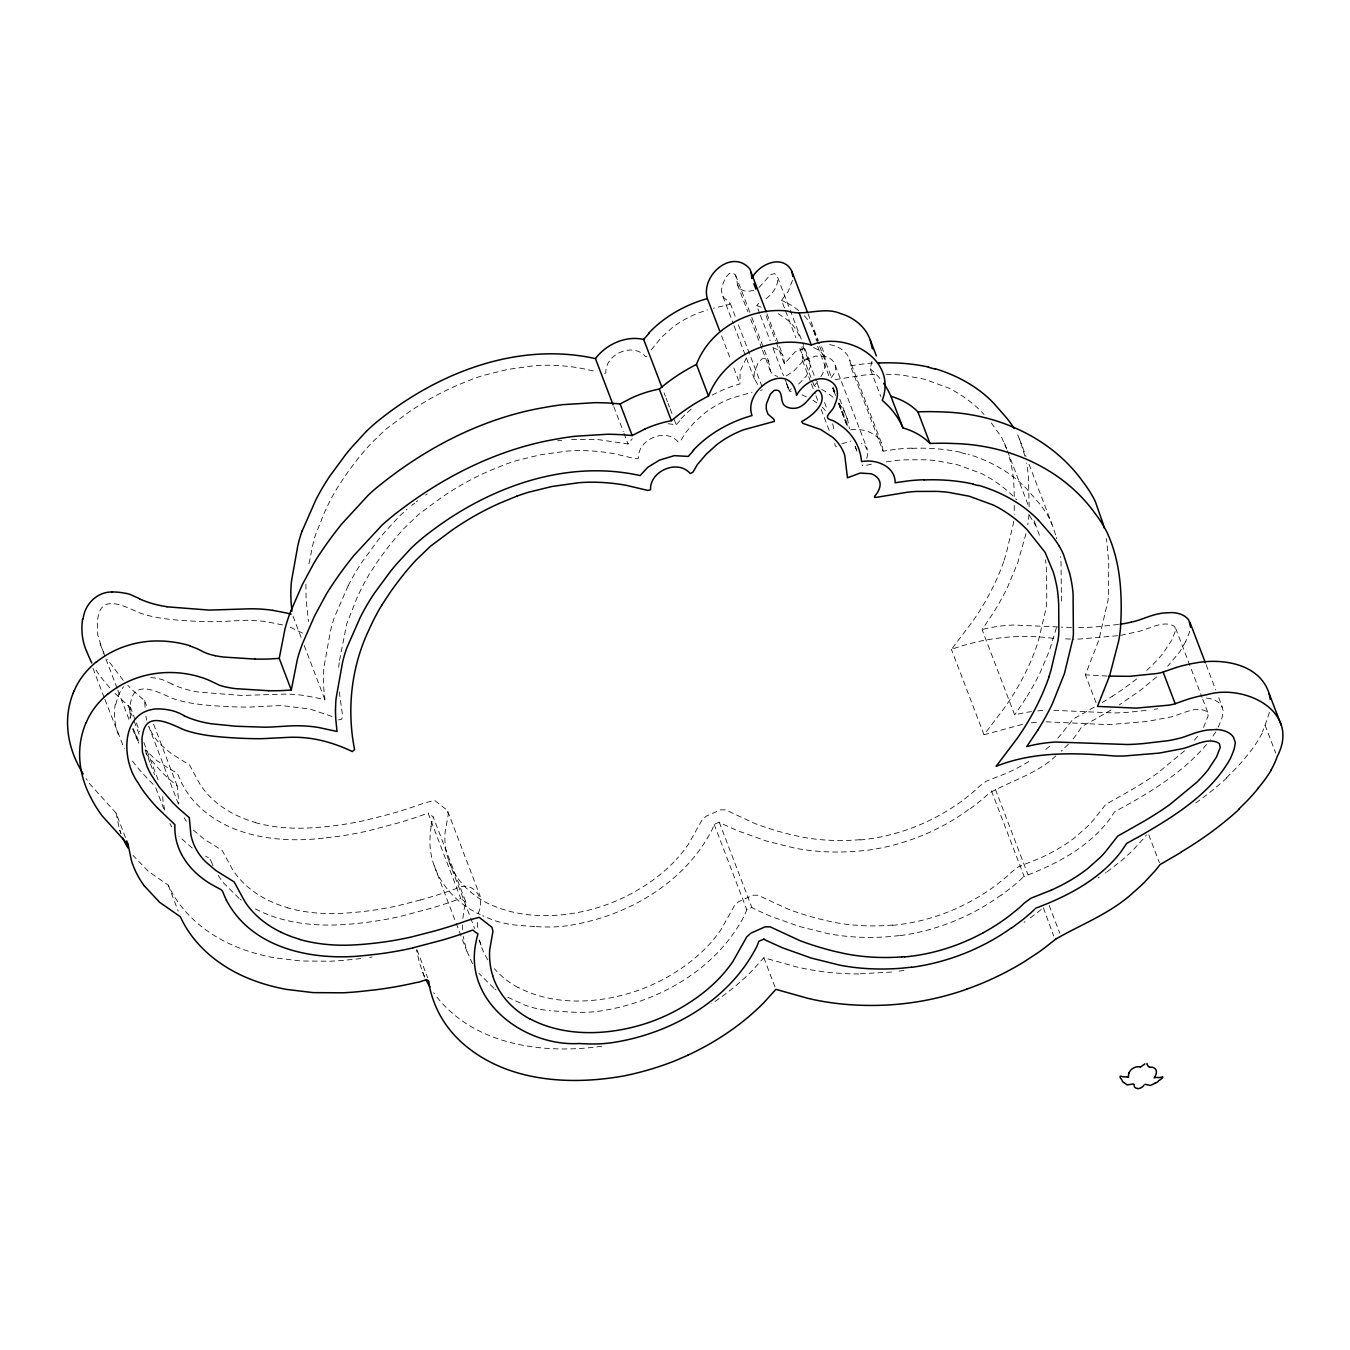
<?xml version="1.0" encoding="UTF-8"?>
<svg xmlns="http://www.w3.org/2000/svg" width="1350" height="1350" viewBox="0 0 1350 1350"><rect width="100%" height="100%" fill="white"/><g stroke="black" fill="none" stroke-linecap="round" stroke-linejoin="round"><path stroke-width="0.75" stroke-dasharray="5 3.75" d="M1014.272 505.44L1014.188 514.401M462.594 924.919L462.679 930.116M1029.172 506.993L1028.413 476.837A244.35 171.568 -20.9 0 0 1026.472 462.915M895.32 449.398L883.069 451.153L850.466 365.782C851.057 354.004 839.548 345.718 828.816 344.554M883.069 451.153L882.022 444.437L849.842 360.366M115.054 693.394L130.241 707.67A113.991 80.038 -20.9 0 0 130.41 715.736L130.764 718.352M1120.601 635.327L1138.438 631.564A67.838 47.638 -20.9 0 0 1147.196 628.661C1155.701 625.759 1166.417 621.017 1174.719 626.602L1175.563 630.467L1171.901 639.866L1163.261 653.062A141.716 99.512 -20.9 0 1 1151.938 665.483L1145.644 671.372M305.91 584.196L306.079 599.822L308.543 621.591M145.057 707.248L144.619 700.667L134.224 691.656A250.493 175.888 -20.9 0 1 127.778 685.294M1028.936 514.35L1028.734 517.303A147.606 103.646 -20.9 0 1 1028.228 521.758L1027.772 524.745M1061.454 601.189L1061.016 562.208A244.35 171.568 -20.9 0 0 1060.425 556.639M462.898 918.338L463.674 911.722A122.799 86.214 -20.9 0 1 465.952 902.256L433.131 816.767A58.286 40.922 -20.9 0 1 428.321 813.173M338.681 667.305L339.188 662.749M478.086 913.41C486.54 897.834 472.129 879.323 455.574 888.789A262.001 183.954 -20.9 0 1 446.968 891.844A330.075 231.761 -20.9 0 1 420.508 899.927M431.072 826.352L430.211 834.3A207.444 145.665 -20.9 0 0 430.026 838.232C428.355 871.206 450.731 901.429 480.178 914.524M339.525 660.471L346.748 623.818L356.721 598.59A307.378 215.831 -20.9 0 1 362.137 587.199L363.302 584.938A252.653 177.407 -20.9 0 1 369.613 573.666L378.354 560.385A400.933 281.509 -20.9 0 1 383.079 553.837L386.336 549.501A302.349 212.287 -20.9 0 1 393.12 540.928L394.875 538.802A246.426 173.036 -20.9 0 1 404.106 528.356L418.551 514.502L439.982 498.538A207.326 145.581 -20.9 0 1 447.441 493.509A212.237 149.023 -20.9 0 1 476.449 476.871L479.216 475.538A224.691 157.764 -20.9 0 1 487.569 471.639L504.647 464.619A159.502 111.999 -20.9 0 1 516.308 460.671L540.017 454.866L566.781 451.102A135.911 95.428 -20.9 0 1 581.394 450.596L584.263 450.647A172.496 121.112 -20.9 0 1 598.438 451.507A188.004 132.013 -20.9 0 1 606.724 452.52A175.146 122.985 -20.9 0 1 614.858 453.87L635.664 458.798L638.499 458.207C637.386 439.543 665.685 427.123 678.122 441.939L680.889 440.539L685.311 432.945L694.17 422.584L704.936 412.931A76.747 53.882 -20.9 0 1 731.413 398.233L752.051 392.209M871.948 361.412L870.176 368.736L880.841 396.63M308.981 563.659L314.162 538.447L324.118 513.236A307.378 215.831 -20.9 0 1 329.535 501.846L330.699 499.568A252.653 177.407 -20.9 0 1 337.027 488.312L345.769 475.031A400.933 281.509 -20.9 0 1 350.494 468.484L353.734 464.147A302.349 212.287 -20.9 0 1 360.517 455.557L362.273 453.448A246.426 173.036 -20.9 0 1 371.503 443.002L385.948 429.131L407.379 413.184A207.326 145.581 -20.9 0 1 414.855 408.139A212.237 149.023 -20.9 0 1 443.846 391.517L446.614 390.167A224.691 157.764 -20.9 0 1 454.967 386.269L472.044 379.249A159.502 111.999 -20.9 0 1 483.705 375.3L507.431 369.495L534.178 365.732A135.911 95.428 -20.9 0 1 548.792 365.226L551.678 365.276A172.496 121.112 -20.9 0 1 565.852 366.154A188.004 132.013 -20.9 0 1 574.138 367.149A175.146 122.985 -20.9 0 1 582.272 368.499L595.384 371.402M115.712 704.413L118.648 694.406L123.525 686.694M792.484 280.327L788.299 291.279L781.549 300.358L784.941 309.251M1269.439 712.327L1265.524 724.106A27.067 19.001 -20.9 0 1 1265.051 725.119A30.341 21.296 -20.9 0 1 1264.478 726.806L1264.393 727.042A100.744 70.74 -20.9 0 1 1262.419 731.7M759.696 313.419L756.726 305.657L758.633 303.379M1025.983 533.604L1017.832 562.477L1007.539 587.216A325.839 228.791 -20.9 0 1 993.246 612.951L982.074 629.572L1014.677 714.943A111.341 78.182 -20.9 0 1 1031.434 711.619M1056.426 627.649L1049.389 650.767L1040.124 672.587A325.839 228.791 -20.9 0 1 1025.848 698.304M1189.738 631.226L1189.485 632.019A132.789 93.234 -20.9 0 1 1185.57 641.773M1022.439 724.342L984.032 734.754L1005.328 706.641A307.479 215.899 -20.9 0 0 1036.834 645.587A265.376 186.334 -20.9 0 0 1038.892 638.685L1045.963 608.833A149.462 104.946 -20.9 0 0 1046.773 599.771L1046.621 572.974A360.315 252.99 -20.9 0 0 1046.199 566.342L1045.778 561.954A208.389 146.323 -20.9 0 0 1045.507 559.778M866.801 458.477L868.067 451.744L865.164 445.956A22.764 15.981 -20.9 0 0 861.418 443.171M1203.508 727.481L1208.166 715.837L1207.322 711.956C1199.019 706.371 1188.304 711.112 1179.799 714.015A67.838 47.638 -20.9 0 1 1171.041 716.917L1147.247 721.474L1111.826 724.41A158.22 111.105 -20.9 0 1 1103.136 724.427L1046.098 721.811M1185.587 641.79L1179.9 651.628L1167.666 666.191M1096.031 702.692L1085.383 674.798L1098.782 640.271L1107.996 600.497A178.824 125.55 -20.9 0 0 1108.468 595.873L1108.755 562.596L1106.494 538.734M968.574 809.612A160.059 112.387 -20.9 0 1 866.734 850.348L857.014 851.226A204.964 143.91 -20.9 0 1 795.099 848.188L766.581 841.084L738.045 830.908A227.256 159.57 -20.9 0 1 733.506 828.9L724.056 824.631A67.297 47.25 -20.9 0 1 719.229 822.167L714.319 824.242L713.087 827.162A34.104 23.946 -20.9 0 1 712.311 829.221C684.653 883.524 626.4 916.802 567.472 925.695M899.353 935.601L889.616 936.596A204.964 143.91 -20.9 0 1 827.702 933.559L799.166 926.438L770.631 916.279A227.256 159.57 -20.9 0 1 766.108 914.271L756.658 909.984A67.297 47.25 -20.9 0 1 751.832 907.521L746.769 909.681L745.689 912.533A34.104 23.946 -20.9 0 1 744.913 914.574C717.255 968.878 658.986 1002.156 600.075 1011.066A101.689 71.398 -20.9 0 1 583.909 1012.331L583.031 1012.348A189.776 133.245 -20.9 0 1 567.388 1011.892L550.547 1010.694M348.148 585.833L334.733 616.393A176.175 123.694 -20.9 0 0 330.311 631.8L324.118 666.174A151.723 106.532 -20.9 0 0 323.696 670.663L323.443 676.637A264.836 185.963 -20.9 0 0 323.781 688.213L324.945 699.874A169.341 118.901 -20.9 0 0 317.469 698.034L305.252 695.689A121.5 85.32 -20.9 0 0 278.016 694.305L241.869 695.469L199.463 692.179A111.847 78.536 -20.9 0 1 171.939 684.129M820.901 376.633C827.685 366.221 826.048 352.856 819.062 342.647M753.789 290.452L747.934 291.347A15.457 10.851 -20.9 0 1 740.492 289.052C734.333 285.255 739.851 271.063 729.422 273.476L725.642 277.273L721.845 286.673A35.657 25.043 -20.9 0 0 721.879 293.338L723.398 297.253L729.186 302.214L729.759 304.391L713.424 308.205M1215.776 731.936L1210.731 739.327M1025.848 698.304L1014.677 714.943M651.173 349.971L661.567 337.213L672.351 327.577A76.747 53.882 -20.9 0 1 698.827 312.879L707.535 309.859M571.556 439.459L598.691 439.661L628.037 443.964L632.273 438.784M746.381 357.885L740.07 371.368L739.952 383.957A95.732 67.213 -20.9 0 0 712.125 395.145M817.712 381.561L816.885 382.624M831.111 377.595C835.532 373.191 837.523 365.394 832.579 360.602A22.764 15.981 -20.9 0 0 826.504 356.805L815.501 356.079L802.811 360.821L801.934 346.916M1197.568 736.29L1195.864 738.433A141.716 99.512 -20.9 0 1 1192.303 742.652M858.836 973.957A260.111 182.638 -20.9 0 1 795.724 966.701L763.83 957.741L751.764 971.072A200.829 141.007 -20.9 0 1 711.889 1003.522M1073.115 738.838L1075.072 736.425A61.02 42.846 -20.9 0 0 1076.844 734.046L1081.941 726.536L1089.872 722.048A146.947 103.174 -20.9 0 0 1094.546 719.567L1110.999 710.033M776.267 342.461L784.417 363.808L795.15 351.894L807.047 347.288M816.446 383.147L814.151 385.729L819.028 388.024M1206.579 744.458C1184.861 770.124 1156.207 788.653 1127.149 804.938A146.947 103.174 -20.9 0 1 1122.474 807.418L1114.543 811.89L1109.43 819.399A61.02 42.846 -20.9 0 1 1107.658 821.796C1086.396 848.526 1054.957 864.844 1023.621 876.589M668.014 423.714L676.266 424.811L681.531 418.77M1068.424 744.103L1061.269 751.157M1055.886 755.831C1036.969 773.888 1010.677 780.924 988.909 793.327A79.532 55.839 -20.9 0 1 986.158 795.909L981.214 800.145A226.952 159.368 -20.9 0 1 976.455 803.976L968.76 809.781M1022.777 877.433L1021.511 878.698A79.532 55.839 -20.9 0 1 1018.761 881.28L1013.816 885.516A226.952 159.368 -20.9 0 1 1009.058 889.329L1001.362 895.151M1184.541 750.836L1157.456 773.179A246.122 172.817 -20.9 0 1 1145.019 781.566A288.427 202.517 -20.9 0 1 1137.324 786.375A267.452 187.802 -20.9 0 1 1129.478 791.016L1105.667 804.482L1093.989 819.399A115.661 81.203 -20.9 0 1 1088.387 825.626L1075.393 837.169A125.179 87.885 -20.9 0 1 1055.346 850.416A136.688 95.985 -20.9 0 1 1038.926 858.651L1018.862 866.599L1011.842 871.763A60.142 42.238 -20.9 0 1 1005.446 877.669L998.578 883.187A137.649 96.643 -20.9 0 1 991.44 888.519A155.739 109.35 -20.9 0 1 983.981 893.548A145.412 102.111 -20.9 0 1 970.903 901.26A144.906 101.739 -20.9 0 1 892.62 925.307M1226.526 777.735L1234.912 769.382A204.441 143.539 -20.9 0 0 1243.671 759.662L1246.168 756.658A137.649 96.66 -20.9 0 0 1262.858 731.751M1156.68 676.941L1140.159 690.508L1119.285 704.919M1049.558 746.212L1045.103 749.976M759.038 287.516L770.58 274.59L774.664 273.628L777.533 277.054L789.379 308.087M1043.364 907.791L1053.675 935.955M1041.204 909.529L1030.016 918.135M766.058 298.704C772.588 293.743 778.815 285.66 777.533 277.054M798.66 384.075L806.439 375.958L810.304 366.863L810.118 362.407L802.71 343.001M1136.717 678.915L1124.854 687.808A246.122 172.817 -20.9 0 1 1112.417 696.195M414.737 503.061L413.218 504.242A139.523 97.959 -20.9 0 0 411.716 505.423M416.273 501.896L417.808 500.732M791.235 388.733L789.311 391.011L793.783 392.496M1107.051 871.864L1121.513 860.608A160.397 112.624 -20.9 0 0 1133.578 849.437L1143.028 839.16A125.297 87.986 -20.9 0 0 1146.42 835.026M425.604 495.045L427.157 493.948M1105.329 873.096L1106.19 872.471M1024.059 922.354L1025.072 921.645M1098.259 877.888L1099.153 877.314M1094.243 707.164L1073.081 719.111L1061.404 734.029A115.661 81.203 -20.9 0 1 1057.708 738.214M604.766 373.427L605.897 372.836C604.783 354.173 633.099 341.769 645.519 356.586L646.903 356.636M841.877 443.863L851.057 441.028M786.392 375.823L793.834 371.014L805.258 358.729L807.266 358.999L810.118 362.407M714.167 824.31L746.769 909.681M760.539 390.454L762.362 389.762M420.508 899.944L399.752 905.259A211.646 148.601 -20.9 0 1 390.825 907.183A257.344 180.697 -20.9 0 1 358.121 912.043A310.179 217.789 -20.9 0 1 349.245 912.853L343.356 913.241A157.714 110.751 -20.9 0 1 287.752 907.926M835.211 379.637L862.684 375.266A110.43 77.541 -20.9 0 1 871.526 374.473L877.382 374.254M871.459 464.13L864.523 465.716L862.515 465.767L862.431 464.771M1154.351 709.341L1156.022 709.071A94.449 66.319 -20.9 0 0 1157.692 708.784M904.044 970.397L897.801 971.308M601.83 1046.233C543.392 1054.637 473.276 1045.305 435.291 994.984M886.292 461.869L895.269 460.62A110.43 77.541 -20.9 0 1 904.129 459.827L924.412 459.776A160.144 112.438 -20.9 0 1 935.685 460.62L957.082 464.586L981.129 473.394A138.679 97.369 -20.9 0 1 987.626 476.82L989.702 478.052A213.536 149.934 -20.9 0 1 995.743 481.916A200.002 140.434 -20.9 0 1 1010.289 493.442A187.026 131.321 -20.9 0 1 1015.116 498.201L1016.651 499.854M850.466 365.782L862.734 364.027A123.812 86.94 -20.9 0 1 874.53 362.964M1118.424 624.442L1097.837 626.687A173.492 121.821 -20.9 0 1 1081.164 627.598L1076.321 627.548M1117.631 635.732L1079.241 639.056A158.22 111.105 -20.9 0 1 1073.419 639.107M557.634 440.826L561.617 440.336M850.702 429.857C862.211 428.254 876.15 431.983 881.516 443.188M360.872 958.551L345.229 960.188A283.433 199.007 -20.9 0 1 330.446 961.2L301.084 961.014L274.657 957.825A214.971 150.947 -20.9 0 1 237.381 947.194C209.841 936.124 184.748 916.836 170.792 890.224A152.111 106.802 -20.9 0 1 168.261 885.127L148.146 871.189L133.059 855.377M1031.383 722.841L1037.306 722.233M1146.015 710.404L1130.439 712.058A173.492 121.821 -20.9 0 1 1113.767 712.952L1053.911 710.319M891.608 972.051L858.87 973.839M323.291 838.164C276.531 843.649 222.024 836.156 190.704 797.327A188.123 132.097 -20.9 0 1 184.933 788.889L181.778 783.304A102.448 71.938 -20.9 0 1 180.444 780.418L177.846 774.309A11.931 8.37 -20.9 0 0 175.838 772.419L173.121 770.901A121.956 85.624 -20.9 0 1 169.746 769.095L156.313 760.219L145.547 750.06M860.051 839.7L857.098 839.936A191.599 134.528 -20.9 0 1 800.516 836.781L790.037 834.401A395.179 277.476 -20.9 0 1 782.325 832.41A338.58 237.735 -20.9 0 1 755.123 823.618L725.524 809.882L720.444 809.848L706.236 816.176L702.118 819.855L688.247 844.509A151.605 106.447 -20.9 0 1 683.438 851.023L681.733 853.166A125.449 88.088 -20.9 0 1 676.266 859.461M892.654 925.071L889.701 925.307A191.599 134.528 -20.9 0 1 833.102 922.151L822.639 919.772A395.179 277.476 -20.9 0 1 814.928 917.781A338.58 237.735 -20.9 0 1 787.725 908.989L758.109 895.252L753.03 895.202L738.838 901.547L734.721 905.209L720.849 929.863A151.605 106.447 -20.9 0 1 716.04 936.394L714.336 938.537A125.449 88.088 -20.9 0 1 708.868 944.831A134.764 94.635 -20.9 0 1 677.498 970.92A151.386 106.296 -20.9 0 1 669.786 975.679L667.153 977.198A129.819 91.159 -20.9 0 1 627.581 993.786C592.127 1003.877 551.273 1004.906 518.012 987.306M912.06 448.149L909.107 448.234A123.812 86.94 -20.9 0 0 895.32 449.381M886.073 374.237L891.81 374.406A160.144 112.438 -20.9 0 1 903.099 375.249L924.48 379.215L948.527 388.024A138.679 97.369 -20.9 0 1 955.024 391.449L957.116 392.681A213.536 149.934 -20.9 0 1 963.141 396.546A200.002 140.434 -20.9 0 1 977.687 408.071A187.026 131.321 -20.9 0 1 982.513 412.847L984.049 414.484M1070.55 639.056L1061.944 638.769M1071.495 627.463L1061.201 627.075M338.462 719.904L341.702 719.263L342.613 715.972L339.272 691.774M1107.135 676.046L1085.383 674.798M1053.388 638.381C1018.845 633.707 984.082 637.656 951.429 649.384L972.726 621.27A307.479 215.899 -20.9 0 0 1004.231 560.216M1057.776 626.906L1013.327 625.033A111.341 78.182 -20.9 0 0 982.074 629.556M534.786 926.556L517.944 925.324A104.473 73.356 -20.9 0 1 492.311 919.738L485.359 916.937M836.73 446.31L835.397 446.192L834.671 443.458M761.181 307.125L756.726 305.657M813.594 347.608L819.906 350.544L824.259 356.214M282.572 624.915L263.959 621.27L249.834 620.308A96.981 68.091 -20.9 0 0 241.076 620.511L217.603 621.692A283.517 199.074 -20.9 0 1 206.044 621.624L200.306 621.456A394.656 277.104 -20.9 0 1 191.751 621.051C174.403 620.038 156.819 618.756 140.231 613.17C127.626 607.939 103.258 593.578 98.499 615.009A97.403 68.394 -20.9 0 0 97.267 621.861L97.791 635.141L102.397 649.569A205.183 144.062 -20.9 0 0 104.22 653.484M961.014 452.655L967.815 454.477M772.791 347.558L778.022 349.802L782.089 353.902A27.456 19.271 -20.9 0 1 783.81 358.29L784.333 362.711A42.12 29.582 -20.9 0 0 784.417 363.808M290.149 627.159L303.817 633.724M801.951 394.858L806.355 396.849M781.549 300.358L788.164 303.531M482.743 915.756L484.059 916.346M172.057 683.994L163.114 679.944A40.787 28.637 -20.9 0 0 160.616 679.185L158.878 678.763A55.738 39.133 -20.9 0 0 149.934 677.498M205.723 856.271L208.457 857.773M255.437 908.921C286.132 924.952 321.992 927.248 355.877 923.535A260.634 183.009 -20.9 0 0 400.748 916.312L430.009 908.55A314.364 220.742 -20.9 0 0 460.721 898.459L428.102 813.071A314.364 220.742 -20.9 0 1 397.406 823.163L368.145 830.874A260.634 183.009 -20.9 0 1 323.308 838.063M331.999 716.428L309.96 709.054L282.42 705.662A96.981 68.091 -20.9 0 0 273.679 705.881L250.206 707.046A283.517 199.074 -20.9 0 1 238.646 706.978L232.909 706.809A394.656 277.104 -20.9 0 1 224.353 706.404C207.006 705.409 189.405 704.126 172.834 698.541C160.228 693.309 135.861 678.932 131.102 700.38A97.403 68.394 -20.9 0 0 129.87 707.214L130.039 718.352M507.769 997.279L524.914 1005.092A104.473 73.356 -20.9 0 0 550.53 1010.745M778.241 313.673L787.961 320.372A77.422 54.354 -20.9 0 1 800.061 338.462M465.936 902.256L465.851 902.205A58.286 40.922 -20.9 0 1 460.924 898.543M812.97 400.241L816.919 402.857M192.223 848.07L179.027 836.426M494.977 989.077L496.074 989.888M240.216 899.269L241.296 900.079M493.898 988.251L478.913 973.418M239.136 898.442L223.307 882.681A188.123 132.097 -20.9 0 1 218.211 875.357M798.711 310.517L793.665 306.804A92.036 64.631 -20.9 0 0 788.164 303.531M125.449 837.624L116.066 813.038L90.18 784.367A252.737 177.457 -20.9 0 1 86.13 778.663M153.191 784.316L145.395 776.351A362.863 254.779 -20.9 0 1 134.713 764.016L132.722 761.383A198.754 139.556 -20.9 0 1 131.422 759.611M193.354 830.031L203.867 838.974L222.126 850.331L232.436 869.349A140.619 98.736 -20.9 0 0 236.216 874.749A147.724 103.731 -20.9 0 0 266.591 899.421L268.802 900.517A144.433 101.402 -20.9 0 0 287.887 907.757M123.221 680.349L107.274 659.239M757.569 384.413L754.464 378.709A35.657 25.043 -20.9 0 1 754.447 372.043L758.244 362.644L762.024 358.847C772.453 356.417 766.935 370.626 773.094 374.423A15.457 10.851 -20.9 0 0 777.718 376.38M991.322 422.921L1001.531 437.231L1006.712 449.128M145.884 753.739L160.38 770.648A250.493 175.888 -20.9 0 0 166.826 777.009L177.221 786.038L178.858 803.52M1029.358 515.261L1036.159 526.433L1040.647 538.599M433.654 992.722L434.464 993.853M171.855 826.976L169.864 823.551M138.561 740.475L133.178 728.578M472.568 963.866L466.459 950.096L463.286 936.529M1218.172 727.144A132.789 93.234 -20.9 0 0 1222.104 717.39L1223.303 711.129L1221.497 705.712A25.852 18.157 -20.9 0 0 1213.734 699.756L1212.722 699.367A30.206 21.212 -20.9 0 0 1204.554 697.916M424.761 977.164L419.496 963.191L416.543 949.877M213.03 865.789L212.557 864.624M212.321 864.034L210.431 859.68A11.931 8.37 -20.9 0 0 208.44 857.773M832.68 387.939L835.667 395.736L832.697 387.99M838.671 403.549L847.665 426.954L838.721 403.65M855.158 446.445L857.402 452.301L855.174 446.462M735.497 274.978L751.056 315.461M751.798 317.385L763.644 348.216M764.387 350.139L768.825 361.716M835.245 365.31L867.308 449.145M832.748 388.074L834.992 393.913M766.952 313.808L782.781 355.151M760.438 315.377L770.124 340.639M773.111 348.418L783.523 375.621M786.51 383.4L789.48 391.179L785.16 379.418M1265.051 725.119L1275.699 753.013M1206.124 664.74L1215.759 689.951M1218.729 697.714L1222.425 707.417M1175.664 628.341L1202.006 697.258M1202.766 699.216L1208.031 713.002M1019.436 439.054L1026.101 456.502M1029.054 464.265L1052.021 524.408M1004.451 443.053L1006.678 448.875M1007.404 450.816L1028.903 507.077M1034.083 520.644L1037.053 528.407M1148.732 834.789L1159.38 862.684M983.981 734.687L951.345 649.232M1049.169 905.445L1059.817 933.339M995.423 789.362L1028.008 874.716M991.44 790.813L1024.043 876.184M807.958 313.538L818.336 340.706M813.679 330.733L818.859 344.317M819.602 346.258L831.482 377.359M817.611 346.444L829.153 376.684M833.22 387.349L835.262 392.681M839.329 403.363L847.479 424.693M838.586 403.397L846.669 424.592M790.121 310.027L801.967 341.061M803.048 346.207L816.379 381.139M817.121 383.062L819.349 388.884M824.529 402.469L827.483 410.231M785.616 311.04L795.808 337.719M799.875 348.384L811.434 378.608M812.109 380.396L814.151 385.729M802.44 360.399L810.675 381.966M811.417 383.94L815.164 393.744M815.923 395.702L818.167 401.574M821.154 409.421L829.389 431.004M766.091 315.782L775.592 340.689M737.454 284.664L747.833 311.816M750.735 319.41L761.906 348.688M762.514 350.291L770.631 371.52M730.283 303.463L735.463 317.048M738.433 324.81L762.142 386.876M722.841 296.325L733.269 323.646M734.012 325.603L754.852 380.244M721.609 335.931L729.759 357.277M733.843 367.942L739.952 383.957M664.048 392.799L665.398 396.343M666.073 398.132L667.44 401.692M668.115 403.464L669.482 407.025M670.157 408.797L672.199 414.129M674.224 419.462L676.266 424.811M613.778 406.62L623.295 431.527M623.97 433.299L628.037 443.964M719.246 822.15L751.849 907.521M763.83 957.741L775.187 987.491M447.711 811.215L480.313 896.586M448.774 860.743L474.711 928.648M479.149 940.292L481.376 946.097M434.278 865.924L466.864 951.294M293.034 616.275L301.236 637.791M304.206 645.536L324.945 699.874M416.981 949.826L427.629 977.721M422.618 972.169L424.744 977.754M144.619 700.667L146.863 706.539M153.596 724.14L177.508 786.763M178.403 804.043L148.77 726.435A105.621 74.166 -20.9 0 0 153.799 736.054A111.662 78.401 -20.9 0 0 160.768 744.66L171.264 753.604L189.523 764.977L199.834 783.979A140.619 98.736 -20.9 0 0 203.614 789.379A147.724 103.731 -20.9 0 0 233.989 814.05L236.199 815.164A144.433 101.402 -20.9 0 0 255.285 822.386M130.258 706.894L135.017 719.347M136.384 722.908L139.776 731.801M143.843 742.466L158.102 779.811M128.098 705.324L132.182 716.006M134.207 721.339L140.316 737.336M145.074 749.79L149.833 762.244M150.508 764.016L154.592 774.697M135 733.472L138.696 743.175M155.739 787.792L163.89 809.139M100.018 643.528L105.199 657.112M105.941 659.053L117.062 688.146M117.804 690.086L129.651 721.136M93.015 668.334L104.119 697.427M104.861 699.367L123.39 746.398A226.614 159.114 -20.9 0 0 124.419 748.339M168.261 885.127L178.2 911.149M119.762 830.183L121.112 833.692M839.717 399.043L847.209 418.736M132.621 728.882L134.983 734.923A205.183 144.062 -20.9 0 0 137.784 740.796M786.493 383.198L789.227 390.842M1055.599 534.87L1053 526.989A197.117 138.409 -20.9 0 0 1051.751 523.716L1051.464 523.041A126.411 88.763 -20.9 0 0 1047.144 514.502A216.287 151.875 -20.9 0 0 1039.247 503.381L1026.253 488.447A196.459 137.953 -20.9 0 0 968.051 454.157M480.684 944.055L480.06 941.979A133.009 93.403 -20.9 0 1 479.503 939.887M832.68 423.816L834.519 432.287M1056.392 537.502L1056.763 538.836M1024.886 456.131L1020.414 441.636A197.117 138.409 -20.9 0 0 1019.149 438.362L1018.879 437.67A126.411 88.763 -20.9 0 0 1016.364 432.321M164.683 810.169L163.029 801.09A113.991 80.038 -20.9 0 1 162.776 796.129M145.868 716.006L146.273 718.149A97.183 68.226 -20.9 0 0 146.745 720.276M116.066 813.038L119.289 828.63A168.581 118.361 -20.9 0 0 120.825 833.271M1014.272 496.496L1014.019 487.603A360.315 252.99 -20.9 0 0 1013.597 480.971L1013.175 476.584A208.389 146.323 -20.9 0 0 1011.859 467.944L1010.424 461.582A285.373 200.374 -20.9 0 0 1008.686 455.304M567.472 925.729A101.689 71.398 -20.9 0 1 551.306 926.978L550.429 926.994A189.776 133.245 -20.9 0 1 534.786 926.539M431.038 826.352A122.799 86.214 -20.9 0 1 433.35 816.902M109.839 687.774A362.863 254.779 -20.9 0 1 102.128 678.645L100.119 676.013A198.754 139.556 -20.9 0 1 94.551 667.778M804.279 315.714A92.931 65.256 -20.9 0 1 813.999 331.526L814.455 332.91A106.161 74.537 -20.9 0 1 816.463 341.061M1004.113 560.216A265.376 186.334 -20.9 0 0 1006.29 553.314L1013.377 523.462A149.462 104.946 -20.9 0 0 1013.664 521.184M255.167 822.572A157.714 110.751 -20.9 0 0 310.753 827.854L316.642 827.483A310.179 217.789 -20.9 0 0 325.519 826.689A257.344 180.697 -20.9 0 0 358.239 821.846A211.646 148.601 -20.9 0 0 367.166 819.889L387.906 814.59A330.075 231.761 -20.9 0 0 414.366 806.507A262.001 183.954 -20.9 0 0 422.989 803.436L434.565 800.364L447.255 810.287L448.284 814.303L445.061 832.579A122.293 85.877 -20.9 0 0 444.892 839.329A138.274 97.082 -20.9 0 0 445.348 845.944A133.009 93.403 -20.9 0 0 447.458 856.609L448.099 858.684A138.578 97.301 -20.9 0 0 485.274 902.07C518.737 919.316 559.457 918.641 594.979 908.432A129.819 91.159 -20.9 0 0 634.551 891.844L637.183 890.325A151.386 106.296 -20.9 0 0 644.912 885.566A134.764 94.635 -20.9 0 0 676.316 859.477M860.017 839.953A144.906 101.739 -20.9 0 0 938.301 815.889A145.412 102.111 -20.9 0 0 951.379 808.194A155.739 109.35 -20.9 0 0 958.838 803.149A137.649 96.643 -20.9 0 0 965.993 797.833L972.844 792.315A60.142 42.238 -20.9 0 0 979.239 786.392L986.259 781.245L1006.324 773.297A136.688 95.985 -20.9 0 0 1022.76 765.062A125.179 87.885 -20.9 0 0 1030.556 760.388M1102.123 702.574A267.452 187.802 -20.9 0 0 1104.722 701.004A288.427 202.517 -20.9 0 0 1112.417 696.195M1226.812 777.904A276.463 194.13 -20.9 0 1 1195.729 802.997M372.127 957.015A304.493 213.806 -20.9 0 1 369.832 957.353M870.193 368.736A141.632 99.444 -20.9 0 1 880.993 379.806M1037.745 710.876A111.341 78.182 -20.9 0 1 1045.946 710.353M1001.16 894.983A160.059 112.387 -20.9 0 1 899.336 935.719M118.26 734.265A114.328 80.274 -20.9 0 1 115.189 704.464M348.131 585.833A254.863 178.959 -20.9 0 1 362.644 561.161L377.949 540.371A266.034 186.789 -20.9 0 1 384.733 532.153L398.351 517.337A139.523 97.959 -20.9 0 1 407.042 509.288M681.193 418.618A95.732 67.213 -20.9 0 1 692.449 408.173M821.678 389.391A92.036 64.631 -20.9 0 1 826.267 392.175L831.313 395.871A92.931 65.256 -20.9 0 1 833.642 397.862M838.536 402.975A92.931 65.256 -20.9 0 1 846.585 416.897L847.058 418.281A106.161 74.537 -20.9 0 1 849.352 428.591M912.009 448.352A176.512 123.947 -20.9 0 1 961.166 452.419M822.268 407.261A77.422 54.354 -20.9 0 1 825.322 410.552M186.384 821.408A105.621 74.166 -20.9 0 1 184.14 817.678M477.461 922.455A122.293 85.877 -20.9 0 0 477.478 924.683A138.274 97.082 -20.9 0 0 477.731 929.104M517.877 987.441A138.578 97.301 -20.9 0 1 494.37 968.676M487.822 959.816A138.578 97.301 -20.9 0 1 480.566 944.089"/><path stroke-width="1.5" d="M1144.817 1063.834L1144.125 1064.644A3.105 2.177 -20.9 0 0 1142.438 1065.69L1140.311 1067.141M335.492 709.746L335.762 702.27A151.723 106.532 -20.9 0 1 336.201 697.798L342.36 663.407A176.175 123.694 -20.9 0 1 346.764 648L360.231 617.439A254.863 178.959 -20.9 0 1 374.709 592.785L390.032 571.978A266.034 186.789 -20.9 0 1 396.816 563.76L410.434 548.944A139.523 97.959 -20.9 0 1 425.284 535.849C484.819 488.666 563.912 458.595 640.119 475.571L647.831 467.252L659.509 460.097L674.325 455.659L688.331 456.418L693.596 450.377M1147.028 1063.378L1147.028 1064.728A3.189 2.244 -20.9 0 1 1147.989 1066.044L1149.508 1067.293M1190.632 627.294L1188.894 620.342A25.852 18.157 -20.9 0 0 1181.132 614.385L1180.119 614.014A30.206 21.212 -20.9 0 0 1171.952 612.562L1163.126 613.035A53.595 37.631 -20.9 0 0 1150.251 616.056L1138.691 620.173A62.691 44.027 -20.9 0 1 1131.199 622.164M268.785 690.711A172.732 121.281 -20.9 0 0 282.825 690.542L291.296 689.985L279.231 658.378L284.934 629.235A208.001 146.053 -20.9 0 1 290.773 611.162M291.296 689.985L297.371 659.391A208.339 146.273 -20.9 0 1 302.856 642.786L314.483 616.106L326.025 594.692A267.739 187.988 -20.9 0 1 331.408 586.119L337.061 577.834A405.726 284.884 -20.9 0 1 353.751 555.66L381.848 525.336A160.599 112.759 -20.9 0 1 386.707 520.982L393.559 515.295A239.338 168.041 -20.9 0 1 400.056 510.266C442.159 478.237 490.421 453.296 542.278 441.855A269.561 189.27 -20.9 0 1 551.931 439.898L559.744 438.497A253.024 177.66 -20.9 0 1 574.864 436.269L607.095 434.261A227.88 160.009 -20.9 0 1 624.358 434.886L632.171 435.544L645.148 428.912M83.109 619.042C84.544 604.513 96.93 591.823 111.881 591.992M1162.704 1077.114L1162.688 1077.165A3.274 2.295 -20.9 0 1 1162.418 1077.874A9.366 6.581 -20.9 0 1 1158.756 1080.557M302.13 531.039L315.562 500.479A254.863 178.959 -20.9 0 1 330.041 475.807L345.364 455.001A266.034 186.789 -20.9 0 1 352.148 446.782L365.766 431.966A139.523 97.959 -20.9 0 1 380.616 418.871C440.151 371.689 519.244 341.618 595.451 358.611L613.102 404.848M645.148 428.912A83.379 58.556 -20.9 0 1 671.406 420.694L659.34 389.104A141.143 99.09 -20.9 0 1 696.448 364.433C709.914 328.944 749.638 307.277 786.797 310.905C804.499 317.014 823.011 305.91 840.814 313.656C853.892 317.452 865.688 327.021 870.294 340.065L876.336 355.877M671.406 420.711A141.143 99.09 -20.9 0 1 708.514 396.039C723.516 356.67 771.069 333.788 811.333 345.043C846.045 330.851 897.851 358.796 882.259 400.343A141.632 99.444 -20.9 0 1 902.964 427.916A87.041 61.121 -20.9 0 1 929.964 443.475A192.611 135.253 -20.9 0 1 934.048 443.323L940.781 443.239A262.136 184.056 -20.9 0 1 955.749 443.593C1009.581 445.281 1063.783 469.344 1095.441 513.945A267.907 188.106 -20.9 0 1 1101.279 522.264L1105.346 529.149A157.089 110.295 -20.9 0 1 1107.472 533.402C1120.854 562.781 1122.424 595.738 1120.534 627.497A178.824 125.55 -20.9 0 1 1120.061 632.104L1119.403 636.727A269.477 189.219 -20.9 0 1 1118.576 641.368L1109.565 675.979L1097.466 706.404L1136.109 708.126L1168.307 705.206A42.862 30.088 -20.9 0 0 1172.138 704.531L1173.369 704.244A29.447 20.672 -20.9 0 0 1175.192 703.738A35.235 24.739 -20.9 0 1 1176.525 703.198L1188.253 699.131A102.347 71.871 -20.9 0 1 1206.849 694.71C1244.008 683.589 1300.573 710.657 1277.606 755.713A27.067 19.001 -20.9 0 1 1277.117 756.726A30.341 21.296 -20.9 0 1 1276.543 758.413L1276.459 758.649A100.744 70.74 -20.9 0 1 1274.501 763.307A144.264 101.301 -20.9 0 1 1273.219 766.007L1271.109 770.04M73.086 693.276L74.031 690.913M290.773 611.162L302.4 584.499L313.942 563.085A267.739 187.988 -20.9 0 1 319.326 554.513L324.996 546.227A405.726 284.884 -20.9 0 1 341.685 524.053L368.229 495.163A162.219 113.906 -20.9 0 1 374.642 489.375C419.715 451.98 472.787 423.006 530.212 410.248A269.561 189.27 -20.9 0 1 539.865 408.291L547.678 406.89A253.024 177.66 -20.9 0 1 562.798 404.646L595.029 402.654A227.88 160.009 -20.9 0 1 612.292 403.279L620.106 403.937L631.327 398.098A83.936 58.944 -20.9 0 1 659.34 389.07M1129.005 1072.98L1128.921 1073.199A7.341 5.147 -20.9 0 0 1128.684 1073.976L1128.533 1074.853A8.944 6.278 -20.9 0 0 1128.482 1076.287L1128.617 1077.266M86.113 722.52L85.151 724.883A107.629 75.566 -20.9 0 0 82.671 732.223C76.444 753.84 80.089 777.33 90.568 797.023M1129.056 1072.879L1129.072 1072.828A11.424 8.016 -20.9 0 1 1131.182 1069.672A6.008 4.219 -20.9 0 1 1132.059 1068.947L1132.262 1068.795A7.594 5.333 -20.9 0 1 1140.024 1066.838M381.696 605.273L390.437 592.009A400.933 281.509 -20.9 0 1 395.162 585.461L398.402 581.124A302.349 212.287 -20.9 0 1 405.186 572.535L406.941 570.409A246.426 173.036 -20.9 0 1 416.171 559.98L430.616 546.109L452.048 530.145A207.326 145.581 -20.9 0 1 459.523 525.116A212.237 149.023 -20.9 0 1 488.514 508.477L491.282 507.144A224.691 157.764 -20.9 0 1 499.635 503.246L516.712 496.226M1037.931 729.911L1026.743 746.55A111.257 78.131 -20.9 0 1 1056.004 742.044L1127.469 744.508A183.803 129.06 -20.9 0 0 1144.243 743.479L1168.088 740.678A94.449 66.319 -20.9 0 0 1174.331 739.479L1180.44 738.028A57.983 40.719 -20.9 0 0 1186.144 736.172L1194.919 733.033A53.595 37.631 -20.9 0 1 1207.794 730.013L1216.62 729.523M595.451 358.611C606.184 344.216 625.809 335.374 643.663 339.441L662.006 387.45M1258.234 788.282L1255.736 791.269A204.441 143.539 -20.9 0 1 1246.995 800.989L1238.591 809.342M643.663 339.441L648.928 333.416M1035.686 908.213C1067.023 896.451 1098.461 880.132 1119.741 853.403A61.02 42.846 -20.9 0 0 1121.513 851.006L1126.609 843.514L1134.54 839.025A146.947 103.174 -20.9 0 0 1139.214 836.544C1173.622 816.632 1210.292 794.374 1230.255 758.751A132.789 93.234 -20.9 0 0 1234.17 748.997L1235.368 742.736L1233.562 737.319A25.852 18.157 -20.9 0 0 1225.8 731.362L1224.787 730.991A30.206 21.212 -20.9 0 0 1216.62 729.523M1034.842 909.039L1033.155 910.71A76.663 53.831 -20.9 0 1 1030.826 912.887L1025.882 917.123A226.952 159.368 -20.9 0 1 1021.123 920.936L1011.454 928.159M1155.077 1083.257L1150.419 1085.451L1145.019 1084.32M1056.122 938.841C1082.008 924.024 1111.219 913.123 1133.578 892.215A160.397 112.624 -20.9 0 0 1145.644 881.044L1155.111 870.767A125.297 87.986 -20.9 0 0 1160.089 864.54L1181.436 852.12M1055.784 939.111L1043.989 948.341A182.824 128.368 -20.9 0 1 1038.167 952.56L1024.599 961.487A212.456 149.175 -20.9 0 1 966.634 989.162M687.943 1055.211L675.118 1060.763A211.427 148.449 -20.9 0 1 626.282 1075.41M763.914 939.127L758.835 941.287L757.755 944.139A34.104 23.946 -20.9 0 1 756.979 946.181C729.321 1000.502 671.068 1033.763 612.141 1042.672A101.689 71.398 -20.9 0 1 595.974 1043.955L595.097 1043.955A189.776 133.245 -20.9 0 1 579.454 1043.516C525.251 1046.79 464.096 1002.341 475.74 943.329A122.799 86.214 -20.9 0 1 478.018 933.862L477.799 933.744A58.286 40.922 -20.9 0 1 472.989 930.15L472.77 930.049A314.364 220.742 -20.9 0 1 442.074 940.14L412.813 947.852M1050.992 890.274L1030.928 898.222L1023.908 903.369A60.142 42.238 -20.9 0 1 1017.512 909.276L1010.661 914.811A137.649 96.643 -20.9 0 1 1003.506 920.126A155.739 109.35 -20.9 0 1 996.047 925.155A145.412 102.111 -20.9 0 1 982.986 932.884M1133.308 1083.932L1127.267 1084.944L1123.976 1082.632M966.651 989.213C936.006 1000.131 903.454 1005.497 870.936 1005.446A260.111 182.638 -20.9 0 1 807.806 998.325L775.896 989.347L763.83 1002.696A200.829 141.007 -20.9 0 1 687.909 1055.143M1176.188 667.524L1164.442 671.591A35.235 24.739 -20.9 0 0 1163.126 672.131A29.447 20.672 -20.9 0 1 1161.304 672.621L1160.072 672.908A42.862 30.088 -20.9 0 1 1156.241 673.583L1129.579 676.316L1108.822 676.114M1154.081 1077.908L1154.824 1077.688A5.214 3.662 -20.9 0 1 1156.899 1077.435L1158.401 1077.553A10.108 7.104 -20.9 0 0 1160.19 1077.452L1160.426 1077.418A3.763 2.633 -20.9 0 0 1161.675 1077.114L1162.519 1076.979M1131.199 622.181L1129.663 622.519A94.449 66.319 -20.9 0 1 1123.419 623.717L1120.078 624.206M626.282 1075.494C572.873 1085.434 511.329 1082.565 467.218 1047.144C454.005 1036.597 443.104 1023.03 436.269 1007.539C432.928 1000.029 430.464 992.115 429.03 984.015C429.823 975.966 421.132 982.479 416.509 982.496A304.493 213.806 -20.9 0 1 375.165 989.854L357.294 991.794A283.433 199.007 -20.9 0 1 342.512 992.807L313.149 992.621L286.723 989.432A214.971 150.947 -20.9 0 1 249.446 978.801C221.906 967.731 196.813 948.442 182.857 921.831A152.111 106.802 -20.9 0 1 180.326 916.734L159.587 902.272L144.163 885.701M1149.997 1067.226L1150.2 1067.192A6.767 4.742 -20.9 0 1 1155.246 1068.896L1155.397 1069.014A7.172 5.029 -20.9 0 1 1156.056 1070.01A11.407 8.016 -20.9 0 1 1156.342 1071.748L1156.342 1072.592A8.404 5.906 -20.9 0 1 1156.157 1073.655L1156.072 1074.009A11.998 8.421 -20.9 0 1 1154.689 1076.878M911.419 967.207L901.682 968.203A204.964 143.91 -20.9 0 1 839.767 965.166L811.249 958.061L782.713 947.886A227.256 159.57 -20.9 0 1 778.174 945.877L768.724 941.591A67.297 47.25 -20.9 0 1 763.898 939.144M901.766 956.914L904.719 956.677M1120.669 1076.169L1121.411 1076.321A6.396 4.489 -20.9 0 0 1123.571 1076.794L1123.706 1076.828A12.251 8.606 -20.9 0 0 1125.731 1076.861A4.522 3.172 -20.9 0 1 1127.149 1076.912M279.231 658.378L269.359 658.986A182.52 128.149 -20.9 0 1 255.116 659.053M878.479 362.812L879.474 362.779M924.142 479.756L921.173 479.858A123.812 86.94 -20.9 0 0 907.403 481.005L895.134 482.76C895.404 466.138 875.661 458.696 861.587 461.649A106.161 74.537 -20.9 0 0 859.123 449.888L858.651 448.521A92.931 65.256 -20.9 0 0 843.396 427.477L838.333 423.782A92.036 64.631 -20.9 0 0 832.832 420.508C820.192 417.656 833.524 411.952 834.84 404.443C837.979 397.879 839.059 389.087 833.473 383.501C821.205 372.212 803.267 382.995 796.5 395.415A42.12 29.582 -20.9 0 1 796.399 394.335C789.767 358.847 742.517 389.458 752.017 415.564A95.732 67.213 -20.9 0 0 693.276 450.242M268.768 690.727L235.929 688.686A97.656 68.563 -20.9 0 1 230.799 687.96L227.357 687.319A63.804 44.803 -20.9 0 1 219.308 685.176L210.836 681.126A70.267 49.342 -20.9 0 0 208.035 679.826C183.178 669.87 154.238 669.954 129.684 680.839A70.116 49.224 -20.9 0 0 108.439 693.681M255.116 659.087L223.847 657.079A97.656 68.563 -20.9 0 1 218.717 656.353L215.274 655.712M1137.493 1088.421L1137.004 1088.37A5.181 3.645 -20.9 0 1 1134.27 1084.421M166.877 606.808L209.267 610.099L245.43 608.951A121.5 85.32 -20.9 0 1 272.632 610.369M272.666 610.318L284.884 612.664A169.341 118.901 -20.9 0 1 291.127 614.166M126.276 593.392L128.031 593.814A40.787 28.637 -20.9 0 1 130.511 594.574L139.472 598.641M928.429 367.284L935.213 369.124M973.097 484.262L978.21 485.612M190.046 645.992L195.969 648.219A70.267 49.342 -20.9 0 1 198.771 649.502L202.078 651.206A70.521 49.511 -20.9 0 0 206.466 653.214A62.944 44.196 -20.9 0 0 215.291 655.695M184.14 715.601L180.934 713.998A90.517 63.551 -20.9 0 0 178.959 713.053L175.956 711.821A41.344 29.042 -20.9 0 0 172.699 710.792L169.155 710.016A54.523 38.289 -20.9 0 0 155.756 708.936C120.049 712.192 121.5 760.539 138.105 782.848A198.754 139.556 -20.9 0 0 144.787 793.007L146.812 795.606A362.863 254.779 -20.9 0 0 157.477 807.958M280.868 932.141L278.657 931.028A147.724 103.731 -20.9 0 1 248.231 906.39A140.619 98.736 -20.9 0 1 244.502 900.956L234.191 881.955L215.932 870.581L205.436 861.638A111.662 78.401 -20.9 0 1 198.467 853.014A105.621 74.166 -20.9 0 1 192.679 841.388A97.183 68.226 -20.9 0 1 190.941 835.127L189.287 817.644L178.892 808.633A250.493 175.888 -20.9 0 1 172.446 802.254L159.283 787.117L150.879 774.326A205.183 144.062 -20.9 0 1 147.066 766.53L142.459 752.119L141.936 738.821A97.403 68.394 -20.9 0 1 143.168 731.987C147.926 710.539 172.294 724.916 184.899 730.148C201.488 735.733 219.071 737.016 236.419 738.028A394.656 277.104 -20.9 0 0 244.974 738.416L250.712 738.602A283.517 199.074 -20.9 0 0 262.271 738.669L285.744 737.488A96.981 68.091 -20.9 0 1 294.502 737.269C314.634 737.252 334.614 743.04 352.35 751.579L354.577 749.52C346.646 709.56 351.236 667.153 368.786 630.197A307.378 215.831 -20.9 0 1 374.203 618.806L375.368 616.545A252.653 177.407 -20.9 0 1 381.696 605.273M530.077 1018.912C563.355 1036.513 604.209 1035.484 639.647 1025.392A129.819 91.159 -20.9 0 0 679.219 1008.821L681.851 1007.302A151.386 106.296 -20.9 0 0 689.58 1002.527A134.764 94.635 -20.9 0 0 720.984 976.455A125.449 88.088 -20.9 0 0 726.401 970.144L728.106 968.001A151.605 106.447 -20.9 0 0 732.915 961.47L746.786 936.816L750.904 933.154L765.112 926.809L770.192 926.859L799.791 940.579A338.58 237.735 -20.9 0 0 826.993 949.371A395.179 277.476 -20.9 0 0 834.705 951.379L845.201 953.724A191.599 134.528 -20.9 0 0 901.766 956.914M1123.808 1082.464L1123.537 1082.295A5.923 4.168 -20.9 0 1 1123.082 1082.025A4.388 3.071 -20.9 0 1 1122.103 1080.051M144.18 885.684A168.581 118.361 -20.9 0 1 131.338 860.254L128.132 844.644L102.246 815.974A252.737 177.457 -20.9 0 1 90.534 797.023M1038.319 520.054L1051.346 534.971A216.287 151.875 -20.9 0 1 1059.244 546.092M157.461 807.958L174.909 824.648A113.991 80.038 -20.9 0 0 175.078 832.714C177.103 856.221 194.282 875.357 214.414 886.056A121.956 85.624 -20.9 0 0 217.789 887.878L220.523 889.38A11.931 8.37 -20.9 0 1 222.531 891.27L224.859 896.822A106.566 74.824 -20.9 0 0 226.446 900.281M429.182 985.686L429.891 986.867M428.49 984.471L425.925 979.627M226.446 900.281C252.889 950.417 316.423 961.656 367.959 955.142A260.634 183.009 -20.9 0 0 412.83 947.919M751.123 272.464L766.192 311.833M1176.188 667.508A102.347 71.871 -20.9 0 1 1194.784 663.103C1221.851 657.872 1259.634 663.39 1269.169 693.647L1281.234 725.254M1189.822 622.046L1205.381 662.799M1163.126 672.131L1175.192 703.738M929.998 443.458L917.933 411.851A192.611 135.253 -20.9 0 1 921.983 411.716L928.716 411.632A262.136 184.056 -20.9 0 1 943.684 411.986C997.498 413.657 1051.701 437.737 1083.358 482.338A263.301 184.882 -20.9 0 1 1090.074 492.007L1093.281 497.526A157.089 110.295 -20.9 0 1 1095.407 501.795L1103.203 524.104M902.964 427.916L890.899 396.309A87.041 61.121 -20.9 0 1 917.899 411.868M807.216 311.597L791.657 270.861C782.629 253.547 758.599 264.212 751.832 278.438A42.12 29.582 -20.9 0 1 751.731 277.358L751.224 272.919A27.456 19.271 -20.9 0 0 749.503 268.532C731.227 248.299 700.566 276.109 707.349 298.586L719.567 330.598M799.267 313.436L811.333 345.043M753.857 283.77L755.899 289.119M696.465 364.466L708.531 396.073M620.106 403.937L632.171 435.544M126.714 840.932L128.132 844.644M870.294 340.065L872.336 348.84M791.994 271.755L792.821 276.514M492.767 975.662L492.126 973.586A133.009 93.403 -20.9 0 1 490.016 962.904A138.274 97.082 -20.9 0 1 489.561 956.289A122.293 85.877 -20.9 0 1 489.729 949.556L492.952 931.281L491.923 927.264L479.233 917.342L467.657 920.396A262.001 183.954 -20.9 0 1 459.034 923.467A330.075 231.761 -20.9 0 1 432.574 931.534L411.834 936.866A211.646 148.601 -20.9 0 1 402.907 938.79A257.344 180.697 -20.9 0 1 370.187 943.65A310.179 217.789 -20.9 0 1 361.311 944.46L355.421 944.865A157.714 110.751 -20.9 0 1 299.835 939.533M1069.554 573.109L1063.547 554.648A126.411 88.763 -20.9 0 0 1059.21 546.109M1103.541 525.403L1104.216 527.985M1269.169 693.647L1270.232 699.469M291.954 611.212L291.178 602.859A264.836 185.963 -20.9 0 1 290.841 591.283L291.094 585.309A151.723 106.532 -20.9 0 1 291.532 580.821L297.692 546.429A176.175 123.694 -20.9 0 1 302.096 531.039M1127.149 1076.929A5.231 3.679 -20.9 0 1 1128.212 1077.216M1121.462 1079.19A7.088 4.978 -20.9 0 1 1120.044 1076.439M1143.956 1085.147A5.822 4.084 -20.9 0 1 1137.51 1088.64M1158.553 1080.945A4.691 3.291 -20.9 0 1 1155.246 1083.054M1048.899 677.194A307.479 215.899 -20.9 0 1 1017.326 738.231L996.097 766.361C1034.151 751.106 1075.089 752.743 1115.218 756.034A158.22 111.105 -20.9 0 0 1123.892 756.017L1159.329 753.097L1183.106 748.541A67.838 47.638 -20.9 0 0 1191.864 745.622C1200.369 742.736 1211.085 737.977 1219.388 743.563L1220.231 747.444L1216.569 756.844L1207.929 770.04A141.716 99.512 -20.9 0 1 1196.606 782.443L1169.522 804.786A246.122 172.817 -20.9 0 1 1157.085 813.173A288.427 202.517 -20.9 0 1 1149.39 817.982A267.452 187.802 -20.9 0 1 1141.56 822.623L1117.749 836.089L1106.072 851.006A115.661 81.203 -20.9 0 1 1100.453 857.25L1087.459 868.776A125.179 87.885 -20.9 0 1 1067.411 882.022A136.688 95.985 -20.9 0 1 1050.992 890.274M1048.781 677.194A265.376 186.334 -20.9 0 0 1050.958 670.292L1058.046 640.44A149.462 104.946 -20.9 0 0 1058.856 631.378L1058.687 604.581A360.315 252.99 -20.9 0 0 1058.265 597.949L1057.843 593.561A208.389 146.323 -20.9 0 0 1056.527 584.921L1055.092 578.559A285.373 200.374 -20.9 0 0 1053.354 572.282L1045.086 552.336L1027.181 529.824A187.026 131.321 -20.9 0 0 1022.355 525.049A200.002 140.434 -20.9 0 0 1007.809 513.523A213.536 149.934 -20.9 0 0 1001.784 509.659L999.692 508.427A138.679 97.369 -20.9 0 0 993.195 505.001L969.148 496.193L947.767 492.227A160.144 112.438 -20.9 0 0 936.478 491.383L916.194 491.451A110.43 77.541 -20.9 0 0 907.352 492.227L876.589 497.323L874.581 497.374L874.513 496.378C879.154 491.468 883.001 483.182 877.247 477.562A22.764 15.981 -20.9 0 0 871.172 473.766L860.169 473.057L847.479 477.799L844.746 455.423A77.422 54.354 -20.9 0 0 832.663 437.333L820.682 429.519L803.014 423.427L801.63 421.588C811.755 416.306 828.883 402.536 819.332 390.606L817.324 390.352C809.308 396.309 804.583 409.05 792.602 408.324A15.457 10.851 -20.9 0 1 785.16 406.029C779.001 402.233 784.519 388.024 774.09 390.454L770.31 394.251L766.513 403.65A35.657 25.043 -20.9 0 0 766.547 410.316L768.066 414.231L773.854 419.192L774.428 421.369L743.479 429.823A76.747 53.882 -20.9 0 0 716.985 444.521L706.236 454.191L697.376 464.552L692.955 472.163L690.188 473.546C677.767 458.73 649.451 471.15 650.565 489.814L647.73 490.404L626.94 485.477A175.146 122.985 -20.9 0 0 618.806 484.127A188.004 132.013 -20.9 0 0 610.521 483.131A172.496 121.112 -20.9 0 0 596.346 482.254L593.46 482.203A135.911 95.428 -20.9 0 0 578.846 482.709L552.099 486.472L528.373 492.278A159.502 111.999 -20.9 0 0 516.712 496.226M299.953 939.364A144.433 101.402 -20.9 0 1 280.868 932.141M529.942 1019.048A138.578 97.301 -20.9 0 1 492.649 975.696M982.969 932.867A144.906 101.739 -20.9 0 1 904.686 956.914M1037.914 729.911A325.839 228.791 -20.9 0 0 1052.207 704.194L1064.424 673.616L1072.896 638.719A147.606 103.646 -20.9 0 0 1073.402 634.264L1073.081 593.814A244.35 171.568 -20.9 0 0 1069.588 573.109M978.446 485.274A196.459 137.953 -20.9 0 1 1038.302 520.071M924.092 479.959A176.512 123.947 -20.9 0 1 973.232 484.042M335.492 709.746A269.848 189.472 -20.9 0 0 335.846 719.837L337.027 731.481L318.735 727.515A121.736 85.489 -20.9 0 0 290.098 725.912L270.608 727.059A209.436 147.066 -20.9 0 1 264.178 727.178L235.98 726.249L211.545 723.786A111.847 78.536 -20.9 0 1 184.022 715.736M1011.268 927.99A160.009 112.354 -20.9 0 1 911.402 967.326M86.248 722.537A77.473 54.405 -20.9 0 1 108.27 693.562M1238.878 809.511A276.463 194.13 -20.9 0 1 1181.267 851.917M1271.261 770.074A144.248 101.284 -20.9 0 1 1258.082 788.214M91.817 662.968A226.614 159.114 -20.9 0 1 90.787 661.028L85.607 648.928A114.328 80.274 -20.9 0 1 82.586 619.093M111.898 591.958A55.738 39.133 -20.9 0 1 126.208 593.511M166.944 606.673A111.847 78.536 -20.9 0 1 139.354 598.759M648.608 333.264A95.732 67.213 -20.9 0 1 707.349 298.586M879.424 362.981A176.512 123.947 -20.9 0 1 928.564 367.065M935.466 368.786A196.459 137.953 -20.9 0 1 993.617 403.11L1006.678 418.011A216.287 151.875 -20.9 0 1 1014.171 428.507M127.98 847.935A168.581 118.361 -20.9 0 1 122.664 837.793M83.16 773.955A252.737 177.457 -20.9 0 1 78.469 765.416C68.074 745.706 64.328 722.216 70.622 700.616A107.629 75.566 -20.9 0 1 73.086 693.276M74.183 690.913A77.473 54.405 -20.9 0 1 96.204 661.956M96.373 662.074A70.116 49.224 -20.9 0 1 121.517 647.612A74.992 52.667 -20.9 0 1 161.004 641.064A84.274 59.164 -20.9 0 1 163.097 641.064L166.134 641.301A113.822 79.92 -20.9 0 1 190.181 645.806M883.592 383.265A141.632 99.444 -20.9 0 1 890.899 396.309"/></g></svg>
